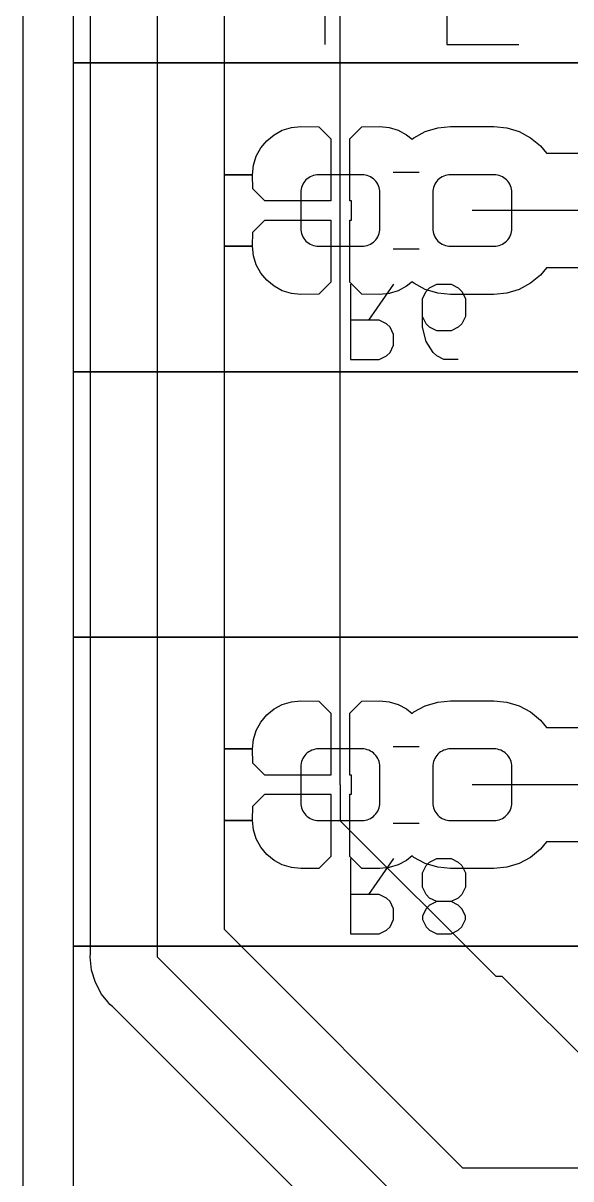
# Model space of a CAD drawing. Extents: x 169 to 33241, y 66 to 35500.
# Drawn here: x 1744 to 4604, y 18440 to 24479 of the extents above; entities that cross this region are included whole.
import ezdxf

# ---------------------------------------------------------------- set-up
doc = ezdxf.new("R2010")
doc.units = 0

msp = doc.modelspace()

# ---------------------------------------------------------------- linework, layer by layer
at = {"layer": 'Layer 1'}
for p, q in [((1744, 16818), (1744, 33500)), ((2004.78, 33444.8), (2004.78, 16989.4)), ((2096.51, 19617.1), (2096.51, 28517.1)), ((2444, 28500), (2444, 19600)), ((3400, 23500), (3400, 26500)), ((2793.36, 26313), (2793.36, 23687)), ((2004.78, 25656.7), (2004.78, 24270.8)), ((3320, 25156), (3320, 24368)), ((3957, 25156), (3957, 24368)), ((3957, 24368), (4332, 24368)), ((2004.78, 24270.8), (6683.91, 24270.8)), ((6683.91, 24270.8), (2004.78, 24270.8)), ((2004.78, 24270.8), (2004.78, 22656.7)), ((3054.19, 23895.9), (3097.62, 23919.1)), ((3097.62, 23919.1), (3144.75, 23933.4)), ((3144.75, 23933.4), (3193.76, 23938.2)), ((3193.76, 23938.2), (3287.95, 23937)), ((3287.95, 23937), (3350.45, 23874.5)), ((3450.45, 23874.5), (3512.95, 23937)), ((3512.95, 23937), (3607.14, 23938.2)), ((3607.14, 23938.2), (3656.15, 23933.4)), ((3656.15, 23933.4), (3703.28, 23919.1)), ((3703.28, 23919.1), (3746.71, 23895.9)), ((3844.32, 23912), (3908.99, 23931.6)), ((3908.99, 23931.6), (3976.24, 23938.2)), ((3976.24, 23938.2), (4202.62, 23938.2)), ((4202.62, 23938.2), (4269.87, 23931.6)), ((4269.87, 23931.6), (4334.53, 23912)), ((2984.88, 23826.6), (3016.13, 23864.6)), ((3016.13, 23864.6), (3054.19, 23895.9)), ((3350.45, 23874.5), (3350.45, 23550)), ((3450.45, 23550), (3450.45, 23874.5)), ((3746.71, 23895.9), (3775.32, 23872.4)), ((3775.32, 23872.4), (3784.72, 23880.1)), ((3784.72, 23880.1), (3844.32, 23912)), ((4334.53, 23912), (4394.13, 23880.1)), ((4394.13, 23880.1), (4446.36, 23837.3)), ((2961.67, 23783.1), (2984.88, 23826.6)), ((4446.36, 23837.3), (4477.58, 23799.2)), ((4477.58, 23799.2), (5386.86, 23799.2)), ((2942.55, 23687), (2947.37, 23736)), ((2947.37, 23736), (2961.67, 23783.1)), ((2793.36, 23687), (2942.55, 23687)), ((2942.55, 23687), (2793.36, 23687)), ((2793.36, 23687), (2793.36, 23313)), ((2943.76, 23612.5), (2942.55, 23687)), ((3243.18, 23676), (3235.31, 23671.2)), ((3243.18, 23676), (3235.31, 23671.2)), ((3251.48, 23679.9), (3243.18, 23676)), ((3251.48, 23679.9), (3243.18, 23676)), ((3260.12, 23683), (3251.48, 23679.9)), ((3260.12, 23683), (3251.48, 23679.9)), ((3269.02, 23685.2), (3260.12, 23683)), ((3269.02, 23685.2), (3260.12, 23683)), ((3278.1, 23686.6), (3269.02, 23685.2)), ((3278.1, 23686.6), (3269.02, 23685.2)), ((3287.26, 23687), (3278.1, 23686.6)), ((3287.26, 23687), (3278.1, 23686.6)), ((3513.64, 23687), (3287.26, 23687)), ((3513.64, 23687), (3287.26, 23687)), ((3522.8, 23686.6), (3513.64, 23687)), ((3522.8, 23686.6), (3513.64, 23687)), ((3531.88, 23685.2), (3522.8, 23686.6)), ((3531.88, 23685.2), (3522.8, 23686.6)), ((3540.78, 23683), (3531.88, 23685.2)), ((3540.78, 23683), (3531.88, 23685.2)), ((3549.42, 23679.9), (3540.78, 23683)), ((3549.42, 23679.9), (3540.78, 23683)), ((3557.72, 23676), (3549.42, 23679.9)), ((3557.72, 23676), (3549.42, 23679.9)), ((3565.59, 23671.2), (3557.72, 23676)), ((3565.59, 23671.2), (3557.72, 23676)), ((3677, 23700), (3812, 23700)), ((3932.16, 23676), (3924.29, 23671.2)), ((3932.16, 23676), (3924.29, 23671.2)), ((3940.46, 23679.9), (3932.16, 23676)), ((3940.46, 23679.9), (3932.16, 23676)), ((3949.09, 23683), (3940.46, 23679.9)), ((3949.09, 23683), (3940.46, 23679.9)), ((3958, 23685.2), (3949.09, 23683)), ((3958, 23685.2), (3949.09, 23683)), ((3967.07, 23686.6), (3958, 23685.2)), ((3967.07, 23686.6), (3958, 23685.2)), ((3976.24, 23687), (3967.07, 23686.6)), ((3976.24, 23687), (3967.07, 23686.6)), ((4202.62, 23687), (3976.24, 23687)), ((4202.62, 23687), (3976.24, 23687)), ((4211.78, 23686.6), (4202.62, 23687)), ((4211.78, 23686.6), (4202.62, 23687)), ((4220.86, 23685.2), (4211.78, 23686.6)), ((4220.86, 23685.2), (4211.78, 23686.6)), ((4229.76, 23683), (4220.86, 23685.2)), ((4229.76, 23683), (4220.86, 23685.2)), ((4238.4, 23679.9), (4229.76, 23683)), ((4238.4, 23679.9), (4229.76, 23683)), ((4246.69, 23676), (4238.4, 23679.9)), ((4246.69, 23676), (4238.4, 23679.9)), ((4254.56, 23671.2), (4246.69, 23676)), ((4254.56, 23671.2), (4246.69, 23676)), ((3006.26, 23550), (2943.76, 23612.5)), ((3195.55, 23611.7), (3194.21, 23602.7)), ((3195.55, 23611.7), (3194.21, 23602.7)), ((3197.78, 23620.6), (3195.55, 23611.7)), ((3197.78, 23620.6), (3195.55, 23611.7)), ((3200.87, 23629.3), (3197.78, 23620.6)), ((3200.87, 23629.3), (3197.78, 23620.6)), ((3204.8, 23637.6), (3200.87, 23629.3)), ((3204.8, 23637.6), (3200.87, 23629.3)), ((3209.52, 23645.5), (3204.8, 23637.6)), ((3209.52, 23645.5), (3204.8, 23637.6)), ((3214.98, 23652.8), (3209.52, 23645.5)), ((3214.98, 23652.8), (3209.52, 23645.5)), ((3221.14, 23659.6), (3214.98, 23652.8)), ((3221.14, 23659.6), (3214.98, 23652.8)), ((3227.94, 23665.8), (3221.14, 23659.6)), ((3227.94, 23665.8), (3221.14, 23659.6)), ((3235.31, 23671.2), (3227.94, 23665.8)), ((3235.31, 23671.2), (3227.94, 23665.8)), ((3572.96, 23665.8), (3565.59, 23671.2)), ((3572.96, 23665.8), (3565.59, 23671.2)), ((3579.76, 23659.6), (3572.96, 23665.8)), ((3579.76, 23659.6), (3572.96, 23665.8)), ((3585.92, 23652.8), (3579.76, 23659.6)), ((3585.92, 23652.8), (3579.76, 23659.6)), ((3591.38, 23645.5), (3585.92, 23652.8)), ((3591.38, 23645.5), (3585.92, 23652.8)), ((3596.1, 23637.6), (3591.38, 23645.5)), ((3596.1, 23637.6), (3591.38, 23645.5)), ((3600.03, 23629.3), (3596.1, 23637.6)), ((3600.03, 23629.3), (3596.1, 23637.6)), ((3603.12, 23620.6), (3600.03, 23629.3)), ((3603.12, 23620.6), (3600.03, 23629.3)), ((3605.35, 23611.7), (3603.12, 23620.6)), ((3605.35, 23611.7), (3603.12, 23620.6)), ((3606.69, 23602.7), (3605.35, 23611.7)), ((3606.69, 23602.7), (3605.35, 23611.7)), ((3884.53, 23611.7), (3883.18, 23602.7)), ((3884.53, 23611.7), (3883.18, 23602.7)), ((3886.76, 23620.6), (3884.53, 23611.7)), ((3886.76, 23620.6), (3884.53, 23611.7)), ((3889.85, 23629.3), (3886.76, 23620.6)), ((3889.85, 23629.3), (3886.76, 23620.6)), ((3893.77, 23637.6), (3889.85, 23629.3)), ((3893.77, 23637.6), (3889.85, 23629.3)), ((3898.49, 23645.5), (3893.77, 23637.6)), ((3898.49, 23645.5), (3893.77, 23637.6)), ((3903.96, 23652.8), (3898.49, 23645.5)), ((3903.96, 23652.8), (3898.49, 23645.5)), ((3910.12, 23659.6), (3903.96, 23652.8)), ((3910.12, 23659.6), (3903.96, 23652.8)), ((3916.92, 23665.8), (3910.12, 23659.6)), ((3916.92, 23665.8), (3910.12, 23659.6)), ((3924.29, 23671.2), (3916.92, 23665.8)), ((3924.29, 23671.2), (3916.92, 23665.8)), ((4261.93, 23665.8), (4254.56, 23671.2)), ((4261.93, 23665.8), (4254.56, 23671.2)), ((4268.73, 23659.6), (4261.93, 23665.8)), ((4268.73, 23659.6), (4261.93, 23665.8)), ((4274.89, 23652.8), (4268.73, 23659.6)), ((4274.89, 23652.8), (4268.73, 23659.6)), ((4280.36, 23645.5), (4274.89, 23652.8)), ((4280.36, 23645.5), (4274.89, 23652.8)), ((4285.08, 23637.6), (4280.36, 23645.5)), ((4285.08, 23637.6), (4280.36, 23645.5)), ((4289, 23629.3), (4285.08, 23637.6)), ((4289, 23629.3), (4285.08, 23637.6)), ((4292.09, 23620.6), (4289, 23629.3)), ((4292.09, 23620.6), (4289, 23629.3)), ((4294.32, 23611.7), (4292.09, 23620.6)), ((4294.32, 23611.7), (4292.09, 23620.6)), ((4295.67, 23602.7), (4294.32, 23611.7)), ((4295.67, 23602.7), (4294.32, 23611.7)), ((3194.21, 23602.7), (3193.76, 23593.5)), ((3194.21, 23602.7), (3193.76, 23593.5)), ((3193.76, 23593.5), (3193.76, 23406.5)), ((3193.76, 23593.5), (3193.76, 23406.5)), ((3607.14, 23593.5), (3606.69, 23602.7)), ((3607.14, 23593.5), (3606.69, 23602.7)), ((3607.14, 23406.5), (3607.14, 23593.5)), ((3607.14, 23406.5), (3607.14, 23593.5)), ((3883.18, 23602.7), (3882.73, 23593.5)), ((3883.18, 23602.7), (3882.73, 23593.5)), ((3882.73, 23593.5), (3882.73, 23406.5)), ((3882.73, 23593.5), (3882.73, 23406.5)), ((4296.12, 23593.5), (4295.67, 23602.7)), ((4296.12, 23593.5), (4295.67, 23602.7)), ((4296.12, 23406.5), (4296.12, 23593.5)), ((4296.12, 23406.5), (4296.12, 23593.5)), ((3350.45, 23550), (3006.26, 23550)), ((3400, 20500), (3400, 23500)), ((3458.32, 23550), (3450.45, 23550)), ((3458.32, 23450), (3458.32, 23550)), ((5841, 23500), (4089, 23500)), ((2943.76, 23387.5), (3006.26, 23450)), ((3006.26, 23450), (3350.45, 23450)), ((3350.45, 23450), (3350.45, 23125.5)), ((3450.45, 23125.5), (3450.45, 23450)), ((3450.45, 23450), (3458.32, 23450)), ((2942.55, 23313), (2943.76, 23387.5)), ((3193.76, 23406.5), (3194.21, 23397.3)), ((3193.76, 23406.5), (3194.21, 23397.3)), ((3194.21, 23397.3), (3195.55, 23388.3)), ((3194.21, 23397.3), (3195.55, 23388.3)), ((3195.55, 23388.3), (3197.78, 23379.4)), ((3195.55, 23388.3), (3197.78, 23379.4)), ((3197.78, 23379.4), (3200.87, 23370.7)), ((3197.78, 23379.4), (3200.87, 23370.7)), ((3200.87, 23370.7), (3204.8, 23362.4)), ((3200.87, 23370.7), (3204.8, 23362.4)), ((3596.1, 23362.4), (3600.03, 23370.7)), ((3596.1, 23362.4), (3600.03, 23370.7)), ((3600.03, 23370.7), (3603.12, 23379.4)), ((3600.03, 23370.7), (3603.12, 23379.4)), ((3603.12, 23379.4), (3605.35, 23388.3)), ((3603.12, 23379.4), (3605.35, 23388.3)), ((3605.35, 23388.3), (3606.69, 23397.3)), ((3605.35, 23388.3), (3606.69, 23397.3)), ((3606.69, 23397.3), (3607.14, 23406.5)), ((3606.69, 23397.3), (3607.14, 23406.5)), ((3882.73, 23406.5), (3883.18, 23397.3)), ((3882.73, 23406.5), (3883.18, 23397.3)), ((3883.18, 23397.3), (3884.53, 23388.3)), ((3883.18, 23397.3), (3884.53, 23388.3)), ((3884.53, 23388.3), (3886.76, 23379.4)), ((3884.53, 23388.3), (3886.76, 23379.4)), ((3886.76, 23379.4), (3889.85, 23370.7)), ((3886.76, 23379.4), (3889.85, 23370.7)), ((3889.85, 23370.7), (3893.77, 23362.4)), ((3889.85, 23370.7), (3893.77, 23362.4)), ((4285.08, 23362.4), (4289, 23370.7)), ((4285.08, 23362.4), (4289, 23370.7)), ((4289, 23370.7), (4292.09, 23379.4)), ((4289, 23370.7), (4292.09, 23379.4)), ((4292.09, 23379.4), (4294.32, 23388.3)), ((4292.09, 23379.4), (4294.32, 23388.3)), ((4294.32, 23388.3), (4295.67, 23397.3)), ((4294.32, 23388.3), (4295.67, 23397.3)), ((4295.67, 23397.3), (4296.12, 23406.5)), ((4295.67, 23397.3), (4296.12, 23406.5)), ((2793.36, 23313), (2942.55, 23313)), ((2942.55, 23313), (2793.36, 23313)), ((2793.36, 23313), (2793.36, 20687)), ((2947.37, 23264), (2942.55, 23313)), ((3204.8, 23362.4), (3209.52, 23354.5)), ((3204.8, 23362.4), (3209.52, 23354.5)), ((3209.52, 23354.5), (3214.98, 23347.2)), ((3209.52, 23354.5), (3214.98, 23347.2)), ((3214.98, 23347.2), (3221.14, 23340.4)), ((3214.98, 23347.2), (3221.14, 23340.4)), ((3221.14, 23340.4), (3227.94, 23334.2)), ((3221.14, 23340.4), (3227.94, 23334.2)), ((3227.94, 23334.2), (3235.31, 23328.8)), ((3227.94, 23334.2), (3235.31, 23328.8)), ((3235.31, 23328.8), (3243.18, 23324)), ((3235.31, 23328.8), (3243.18, 23324)), ((3243.18, 23324), (3251.48, 23320.1)), ((3243.18, 23324), (3251.48, 23320.1)), ((3251.48, 23320.1), (3260.12, 23317)), ((3251.48, 23320.1), (3260.12, 23317)), ((3260.12, 23317), (3269.02, 23314.8)), ((3260.12, 23317), (3269.02, 23314.8)), ((3269.02, 23314.8), (3278.1, 23313.4)), ((3269.02, 23314.8), (3278.1, 23313.4)), ((3278.1, 23313.4), (3287.26, 23313)), ((3278.1, 23313.4), (3287.26, 23313)), ((3287.26, 23313), (3513.64, 23313)), ((3287.26, 23313), (3513.64, 23313)), ((3513.64, 23313), (3522.8, 23313.4)), ((3513.64, 23313), (3522.8, 23313.4)), ((3522.8, 23313.4), (3531.88, 23314.8)), ((3522.8, 23313.4), (3531.88, 23314.8)), ((3531.88, 23314.8), (3540.78, 23317)), ((3531.88, 23314.8), (3540.78, 23317)), ((3540.78, 23317), (3549.42, 23320.1)), ((3540.78, 23317), (3549.42, 23320.1)), ((3549.42, 23320.1), (3557.72, 23324)), ((3549.42, 23320.1), (3557.72, 23324)), ((3557.72, 23324), (3565.59, 23328.8)), ((3557.72, 23324), (3565.59, 23328.8)), ((3565.59, 23328.8), (3572.96, 23334.2)), ((3565.59, 23328.8), (3572.96, 23334.2)), ((3572.96, 23334.2), (3579.76, 23340.4)), ((3572.96, 23334.2), (3579.76, 23340.4)), ((3579.76, 23340.4), (3585.92, 23347.2)), ((3579.76, 23340.4), (3585.92, 23347.2)), ((3585.92, 23347.2), (3591.38, 23354.5)), ((3585.92, 23347.2), (3591.38, 23354.5)), ((3591.38, 23354.5), (3596.1, 23362.4)), ((3591.38, 23354.5), (3596.1, 23362.4)), ((3893.77, 23362.4), (3898.49, 23354.5)), ((3893.77, 23362.4), (3898.49, 23354.5)), ((3898.49, 23354.5), (3903.96, 23347.2)), ((3898.49, 23354.5), (3903.96, 23347.2)), ((3903.96, 23347.2), (3910.12, 23340.4)), ((3903.96, 23347.2), (3910.12, 23340.4)), ((3910.12, 23340.4), (3916.92, 23334.2)), ((3910.12, 23340.4), (3916.92, 23334.2)), ((3916.92, 23334.2), (3924.29, 23328.8)), ((3916.92, 23334.2), (3924.29, 23328.8)), ((3924.29, 23328.8), (3932.16, 23324)), ((3924.29, 23328.8), (3932.16, 23324)), ((3932.16, 23324), (3940.46, 23320.1)), ((3932.16, 23324), (3940.46, 23320.1)), ((3940.46, 23320.1), (3949.09, 23317)), ((3940.46, 23320.1), (3949.09, 23317)), ((3949.09, 23317), (3958, 23314.8)), ((3949.09, 23317), (3958, 23314.8)), ((3958, 23314.8), (3967.07, 23313.4)), ((3958, 23314.8), (3967.07, 23313.4)), ((3967.07, 23313.4), (3976.24, 23313)), ((3967.07, 23313.4), (3976.24, 23313)), ((3976.24, 23313), (4202.62, 23313)), ((3976.24, 23313), (4202.62, 23313)), ((4202.62, 23313), (4211.78, 23313.4)), ((4202.62, 23313), (4211.78, 23313.4)), ((4211.78, 23313.4), (4220.86, 23314.8)), ((4211.78, 23313.4), (4220.86, 23314.8)), ((4220.86, 23314.8), (4229.76, 23317)), ((4220.86, 23314.8), (4229.76, 23317)), ((4229.76, 23317), (4238.4, 23320.1)), ((4229.76, 23317), (4238.4, 23320.1)), ((4238.4, 23320.1), (4246.69, 23324)), ((4238.4, 23320.1), (4246.69, 23324)), ((4246.69, 23324), (4254.56, 23328.8)), ((4246.69, 23324), (4254.56, 23328.8)), ((4254.56, 23328.8), (4261.93, 23334.2)), ((4254.56, 23328.8), (4261.93, 23334.2)), ((4261.93, 23334.2), (4268.73, 23340.4)), ((4261.93, 23334.2), (4268.73, 23340.4)), ((4268.73, 23340.4), (4274.89, 23347.2)), ((4268.73, 23340.4), (4274.89, 23347.2)), ((4274.89, 23347.2), (4280.36, 23354.5)), ((4274.89, 23347.2), (4280.36, 23354.5)), ((4280.36, 23354.5), (4285.08, 23362.4)), ((4280.36, 23354.5), (4285.08, 23362.4)), ((2961.67, 23216.9), (2947.37, 23264)), ((3677, 23299), (3812, 23299)), ((2984.88, 23173.4), (2961.67, 23216.9)), ((4477.58, 23200.8), (4446.36, 23162.7)), ((5386.86, 23200.8), (4477.58, 23200.8)), ((3016.13, 23135.4), (2984.88, 23173.4)), ((3054.19, 23104.1), (3016.13, 23135.4)), ((4446.36, 23162.7), (4394.13, 23119.9)), ((3097.62, 23080.9), (3054.19, 23104.1)), ((3144.75, 23066.6), (3097.62, 23080.9)), ((3350.45, 23125.5), (3287.95, 23063)), ((3512.95, 23063), (3450.45, 23125.5)), ((3454, 23115), (3454, 22721)), ((3679, 23115), (3548, 22927)), ((3703.28, 23080.9), (3656.15, 23066.6)), ((3746.71, 23104.1), (3703.28, 23080.9)), ((3775.32, 23127.6), (3746.71, 23104.1)), ((3784.72, 23119.9), (3775.32, 23127.6)), ((3844.32, 23088), (3784.72, 23119.9)), ((3829, 23040), (3848, 23077)), ((3908.99, 23068.4), (3844.32, 23088)), ((3848, 23077), (3866, 23096)), ((3866, 23096), (3904, 23115)), ((3904, 23115), (3979, 23115)), ((3976.24, 23061.8), (3908.99, 23068.4)), ((3979, 23115), (4016, 23096)), ((4016, 23096), (4035, 23077)), ((4035, 23077), (4054, 23040)), ((4269.87, 23068.4), (4202.62, 23061.8)), ((4334.53, 23088), (4269.87, 23068.4)), ((4394.13, 23119.9), (4334.53, 23088)), ((3193.76, 23061.8), (3144.75, 23066.6)), ((3287.95, 23063), (3193.76, 23061.8)), ((3607.14, 23061.8), (3512.95, 23063)), ((3656.15, 23066.6), (3607.14, 23061.8)), ((3829, 22890), (3829, 23040)), ((4202.62, 23061.8), (3976.24, 23061.8)), ((4054, 23040), (4054, 22946)), ((3604, 22927), (3454, 22927)), ((3641, 22908), (3604, 22927)), ((3660, 22890), (3641, 22908)), ((3679, 22852), (3660, 22890)), ((3848, 22908), (3829, 22946)), ((3848, 22815), (3829, 22890)), ((3866, 22890), (3848, 22908)), ((3904, 22871), (3866, 22890)), ((4016, 22890), (3979, 22871)), ((4035, 22908), (4016, 22890)), ((4054, 22946), (4035, 22908)), ((3679, 22796), (3679, 22852)), ((3979, 22871), (3904, 22871)), ((3660, 22758), (3679, 22796)), ((3885, 22758), (3848, 22815)), ((3454, 22721), (3604, 22721)), ((3604, 22721), (3641, 22740)), ((3641, 22740), (3660, 22758)), ((3904, 22740), (3885, 22758)), ((3941, 22721), (3904, 22740)), ((4016, 22721), (3941, 22721)), ((2004.78, 22656.7), (5069.74, 22656.7)), ((5069.74, 22656.7), (2004.78, 22656.7)), ((2004.78, 22656.7), (2004.78, 21270.8)), ((2004.78, 21270.8), (6683.91, 21270.8)), ((6683.91, 21270.8), (2004.78, 21270.8)), ((2004.78, 21270.8), (2004.78, 19656.7)), ((3016.13, 20864.6), (3054.19, 20895.9)), ((3054.19, 20895.9), (3097.62, 20919.1)), ((3097.62, 20919.1), (3144.75, 20933.4)), ((3144.75, 20933.4), (3193.76, 20938.2)), ((3193.76, 20938.2), (3287.95, 20937)), ((3287.95, 20937), (3350.45, 20874.5)), ((3450.45, 20874.5), (3512.95, 20937)), ((3512.95, 20937), (3607.14, 20938.2)), ((3607.14, 20938.2), (3656.15, 20933.4)), ((3656.15, 20933.4), (3703.28, 20919.1)), ((3703.28, 20919.1), (3746.71, 20895.9)), ((3746.71, 20895.9), (3775.32, 20872.4)), ((3784.72, 20880.1), (3844.32, 20912)), ((3844.32, 20912), (3908.99, 20931.6)), ((3908.99, 20931.6), (3976.24, 20938.2)), ((3976.24, 20938.2), (4202.62, 20938.2)), ((4202.62, 20938.2), (4269.87, 20931.6)), ((4269.87, 20931.6), (4334.53, 20912)), ((4334.53, 20912), (4394.13, 20880.1)), ((2984.88, 20826.6), (3016.13, 20864.6)), ((3350.45, 20874.5), (3350.45, 20550)), ((3450.45, 20550), (3450.45, 20874.5)), ((3775.32, 20872.4), (3784.72, 20880.1)), ((4394.13, 20880.1), (4446.36, 20837.3)), ((4446.36, 20837.3), (4477.58, 20799.2)), ((2947.37, 20736), (2961.67, 20783.1)), ((2961.67, 20783.1), (2984.88, 20826.6)), ((4477.58, 20799.2), (5386.86, 20799.2)), ((2942.55, 20687), (2947.37, 20736)), ((2793.36, 20687), (2942.55, 20687)), ((2942.55, 20687), (2793.36, 20687)), ((2793.36, 20687), (2793.36, 20313)), ((2943.76, 20612.5), (2942.55, 20687)), ((3214.98, 20652.8), (3209.52, 20645.5)), ((3214.98, 20652.8), (3209.52, 20645.5)), ((3221.14, 20659.6), (3214.98, 20652.8)), ((3221.14, 20659.6), (3214.98, 20652.8)), ((3227.94, 20665.8), (3221.14, 20659.6)), ((3227.94, 20665.8), (3221.14, 20659.6)), ((3235.31, 20671.2), (3227.94, 20665.8)), ((3235.31, 20671.2), (3227.94, 20665.8)), ((3243.18, 20676), (3235.31, 20671.2)), ((3243.18, 20676), (3235.31, 20671.2)), ((3251.48, 20679.9), (3243.18, 20676)), ((3251.48, 20679.9), (3243.18, 20676)), ((3260.12, 20683), (3251.48, 20679.9)), ((3260.12, 20683), (3251.48, 20679.9)), ((3269.02, 20685.2), (3260.12, 20683)), ((3269.02, 20685.2), (3260.12, 20683)), ((3278.1, 20686.6), (3269.02, 20685.2)), ((3278.1, 20686.6), (3269.02, 20685.2)), ((3287.26, 20687), (3278.1, 20686.6)), ((3287.26, 20687), (3278.1, 20686.6)), ((3513.64, 20687), (3287.26, 20687)), ((3513.64, 20687), (3287.26, 20687)), ((3522.8, 20686.6), (3513.64, 20687)), ((3522.8, 20686.6), (3513.64, 20687)), ((3531.88, 20685.2), (3522.8, 20686.6)), ((3531.88, 20685.2), (3522.8, 20686.6)), ((3540.78, 20683), (3531.88, 20685.2)), ((3540.78, 20683), (3531.88, 20685.2)), ((3549.42, 20679.9), (3540.78, 20683)), ((3549.42, 20679.9), (3540.78, 20683)), ((3557.72, 20676), (3549.42, 20679.9)), ((3557.72, 20676), (3549.42, 20679.9)), ((3565.59, 20671.2), (3557.72, 20676)), ((3565.59, 20671.2), (3557.72, 20676)), ((3572.96, 20665.8), (3565.59, 20671.2)), ((3572.96, 20665.8), (3565.59, 20671.2)), ((3579.76, 20659.6), (3572.96, 20665.8)), ((3579.76, 20659.6), (3572.96, 20665.8)), ((3585.92, 20652.8), (3579.76, 20659.6)), ((3585.92, 20652.8), (3579.76, 20659.6)), ((3591.38, 20645.5), (3585.92, 20652.8)), ((3591.38, 20645.5), (3585.92, 20652.8)), ((3677, 20700), (3812, 20700)), ((3903.96, 20652.8), (3898.49, 20645.5)), ((3903.96, 20652.8), (3898.49, 20645.5)), ((3910.12, 20659.6), (3903.96, 20652.8)), ((3910.12, 20659.6), (3903.96, 20652.8)), ((3916.92, 20665.8), (3910.12, 20659.6)), ((3916.92, 20665.8), (3910.12, 20659.6)), ((3924.29, 20671.2), (3916.92, 20665.8)), ((3924.29, 20671.2), (3916.92, 20665.8)), ((3932.16, 20676), (3924.29, 20671.2)), ((3932.16, 20676), (3924.29, 20671.2)), ((3940.46, 20679.9), (3932.16, 20676)), ((3940.46, 20679.9), (3932.16, 20676)), ((3949.09, 20683), (3940.46, 20679.9)), ((3949.09, 20683), (3940.46, 20679.9)), ((3958, 20685.2), (3949.09, 20683)), ((3958, 20685.2), (3949.09, 20683)), ((3967.07, 20686.6), (3958, 20685.2)), ((3967.07, 20686.6), (3958, 20685.2)), ((3976.24, 20687), (3967.07, 20686.6)), ((3976.24, 20687), (3967.07, 20686.6)), ((4202.62, 20687), (3976.24, 20687)), ((4202.62, 20687), (3976.24, 20687)), ((4211.78, 20686.6), (4202.62, 20687)), ((4211.78, 20686.6), (4202.62, 20687)), ((4220.86, 20685.2), (4211.78, 20686.6)), ((4220.86, 20685.2), (4211.78, 20686.6)), ((4229.76, 20683), (4220.86, 20685.2)), ((4229.76, 20683), (4220.86, 20685.2)), ((4238.4, 20679.9), (4229.76, 20683)), ((4238.4, 20679.9), (4229.76, 20683)), ((4246.69, 20676), (4238.4, 20679.9)), ((4246.69, 20676), (4238.4, 20679.9)), ((4254.56, 20671.2), (4246.69, 20676)), ((4254.56, 20671.2), (4246.69, 20676)), ((4261.93, 20665.8), (4254.56, 20671.2)), ((4261.93, 20665.8), (4254.56, 20671.2)), ((4268.73, 20659.6), (4261.93, 20665.8)), ((4268.73, 20659.6), (4261.93, 20665.8)), ((4274.89, 20652.8), (4268.73, 20659.6)), ((4274.89, 20652.8), (4268.73, 20659.6)), ((4280.36, 20645.5), (4274.89, 20652.8)), ((4280.36, 20645.5), (4274.89, 20652.8)), ((3006.26, 20550), (2943.76, 20612.5)), ((3194.21, 20602.7), (3193.76, 20593.5)), ((3194.21, 20602.7), (3193.76, 20593.5)), ((3193.76, 20593.5), (3193.76, 20406.5)), ((3193.76, 20593.5), (3193.76, 20406.5)), ((3195.55, 20611.7), (3194.21, 20602.7)), ((3195.55, 20611.7), (3194.21, 20602.7)), ((3197.78, 20620.6), (3195.55, 20611.7)), ((3197.78, 20620.6), (3195.55, 20611.7)), ((3200.87, 20629.3), (3197.78, 20620.6)), ((3200.87, 20629.3), (3197.78, 20620.6)), ((3204.8, 20637.6), (3200.87, 20629.3)), ((3204.8, 20637.6), (3200.87, 20629.3)), ((3209.52, 20645.5), (3204.8, 20637.6)), ((3209.52, 20645.5), (3204.8, 20637.6)), ((3596.1, 20637.6), (3591.38, 20645.5)), ((3596.1, 20637.6), (3591.38, 20645.5)), ((3600.03, 20629.3), (3596.1, 20637.6)), ((3600.03, 20629.3), (3596.1, 20637.6)), ((3603.12, 20620.6), (3600.03, 20629.3)), ((3603.12, 20620.6), (3600.03, 20629.3)), ((3605.35, 20611.7), (3603.12, 20620.6)), ((3605.35, 20611.7), (3603.12, 20620.6)), ((3606.69, 20602.7), (3605.35, 20611.7)), ((3606.69, 20602.7), (3605.35, 20611.7)), ((3607.14, 20593.5), (3606.69, 20602.7)), ((3607.14, 20593.5), (3606.69, 20602.7)), ((3607.14, 20406.5), (3607.14, 20593.5)), ((3607.14, 20406.5), (3607.14, 20593.5)), ((3883.18, 20602.7), (3882.73, 20593.5)), ((3883.18, 20602.7), (3882.73, 20593.5)), ((3882.73, 20593.5), (3882.73, 20406.5)), ((3882.73, 20593.5), (3882.73, 20406.5)), ((3884.53, 20611.7), (3883.18, 20602.7)), ((3884.53, 20611.7), (3883.18, 20602.7)), ((3886.76, 20620.6), (3884.53, 20611.7)), ((3886.76, 20620.6), (3884.53, 20611.7)), ((3889.85, 20629.3), (3886.76, 20620.6)), ((3889.85, 20629.3), (3886.76, 20620.6)), ((3893.77, 20637.6), (3889.85, 20629.3)), ((3893.77, 20637.6), (3889.85, 20629.3)), ((3898.49, 20645.5), (3893.77, 20637.6)), ((3898.49, 20645.5), (3893.77, 20637.6)), ((4285.08, 20637.6), (4280.36, 20645.5)), ((4285.08, 20637.6), (4280.36, 20645.5)), ((4289, 20629.3), (4285.08, 20637.6)), ((4289, 20629.3), (4285.08, 20637.6)), ((4292.09, 20620.6), (4289, 20629.3)), ((4292.09, 20620.6), (4289, 20629.3)), ((4294.32, 20611.7), (4292.09, 20620.6)), ((4294.32, 20611.7), (4292.09, 20620.6)), ((4295.67, 20602.7), (4294.32, 20611.7)), ((4295.67, 20602.7), (4294.32, 20611.7)), ((4296.12, 20593.5), (4295.67, 20602.7)), ((4296.12, 20593.5), (4295.67, 20602.7)), ((4296.12, 20406.5), (4296.12, 20593.5)), ((4296.12, 20406.5), (4296.12, 20593.5)), ((3350.45, 20550), (3006.26, 20550)), ((3458.32, 20550), (3450.45, 20550)), ((3458.32, 20450), (3458.32, 20550)), ((3400, 20500), (3400, 20312)), ((5841, 20500), (4089, 20500)), ((2943.76, 20387.5), (3006.26, 20450)), ((3006.26, 20450), (3350.45, 20450)), ((3350.45, 20450), (3350.45, 20125.5)), ((3450.45, 20125.5), (3450.45, 20450)), ((3450.45, 20450), (3458.32, 20450)), ((2942.55, 20313), (2943.76, 20387.5)), ((3193.76, 20406.5), (3194.21, 20397.3)), ((3193.76, 20406.5), (3194.21, 20397.3)), ((3194.21, 20397.3), (3195.55, 20388.3)), ((3194.21, 20397.3), (3195.55, 20388.3)), ((3195.55, 20388.3), (3197.78, 20379.4)), ((3195.55, 20388.3), (3197.78, 20379.4)), ((3197.78, 20379.4), (3200.87, 20370.7)), ((3197.78, 20379.4), (3200.87, 20370.7)), ((3200.87, 20370.7), (3204.8, 20362.4)), ((3200.87, 20370.7), (3204.8, 20362.4)), ((3204.8, 20362.4), (3209.52, 20354.5)), ((3204.8, 20362.4), (3209.52, 20354.5)), ((3209.52, 20354.5), (3214.98, 20347.2)), ((3209.52, 20354.5), (3214.98, 20347.2)), ((3585.92, 20347.2), (3591.38, 20354.5)), ((3585.92, 20347.2), (3591.38, 20354.5)), ((3591.38, 20354.5), (3596.1, 20362.4)), ((3591.38, 20354.5), (3596.1, 20362.4)), ((3596.1, 20362.4), (3600.03, 20370.7)), ((3596.1, 20362.4), (3600.03, 20370.7)), ((3600.03, 20370.7), (3603.12, 20379.4)), ((3600.03, 20370.7), (3603.12, 20379.4)), ((3603.12, 20379.4), (3605.35, 20388.3)), ((3603.12, 20379.4), (3605.35, 20388.3)), ((3605.35, 20388.3), (3606.69, 20397.3)), ((3605.35, 20388.3), (3606.69, 20397.3)), ((3606.69, 20397.3), (3607.14, 20406.5)), ((3606.69, 20397.3), (3607.14, 20406.5)), ((3882.73, 20406.5), (3883.18, 20397.3)), ((3882.73, 20406.5), (3883.18, 20397.3)), ((3883.18, 20397.3), (3884.53, 20388.3)), ((3883.18, 20397.3), (3884.53, 20388.3)), ((3884.53, 20388.3), (3886.76, 20379.4)), ((3884.53, 20388.3), (3886.76, 20379.4)), ((3886.76, 20379.4), (3889.85, 20370.7)), ((3886.76, 20379.4), (3889.85, 20370.7)), ((3889.85, 20370.7), (3893.77, 20362.4)), ((3889.85, 20370.7), (3893.77, 20362.4)), ((3893.77, 20362.4), (3898.49, 20354.5)), ((3893.77, 20362.4), (3898.49, 20354.5)), ((3898.49, 20354.5), (3903.96, 20347.2)), ((3898.49, 20354.5), (3903.96, 20347.2)), ((4274.89, 20347.2), (4280.36, 20354.5)), ((4274.89, 20347.2), (4280.36, 20354.5)), ((4280.36, 20354.5), (4285.08, 20362.4)), ((4280.36, 20354.5), (4285.08, 20362.4)), ((4285.08, 20362.4), (4289, 20370.7)), ((4285.08, 20362.4), (4289, 20370.7)), ((4289, 20370.7), (4292.09, 20379.4)), ((4289, 20370.7), (4292.09, 20379.4)), ((4292.09, 20379.4), (4294.32, 20388.3)), ((4292.09, 20379.4), (4294.32, 20388.3)), ((4294.32, 20388.3), (4295.67, 20397.3)), ((4294.32, 20388.3), (4295.67, 20397.3)), ((4295.67, 20397.3), (4296.12, 20406.5)), ((4295.67, 20397.3), (4296.12, 20406.5)), ((2793.36, 20313), (2942.55, 20313)), ((2942.55, 20313), (2793.36, 20313)), ((2793.36, 20313), (2793.36, 19744.3)), ((2947.37, 20264), (2942.55, 20313)), ((3214.98, 20347.2), (3221.14, 20340.4)), ((3214.98, 20347.2), (3221.14, 20340.4)), ((3221.14, 20340.4), (3227.94, 20334.2)), ((3221.14, 20340.4), (3227.94, 20334.2)), ((3227.94, 20334.2), (3235.31, 20328.8)), ((3227.94, 20334.2), (3235.31, 20328.8)), ((3235.31, 20328.8), (3243.18, 20324)), ((3235.31, 20328.8), (3243.18, 20324)), ((3243.18, 20324), (3251.48, 20320.1)), ((3243.18, 20324), (3251.48, 20320.1)), ((3251.48, 20320.1), (3260.12, 20317)), ((3251.48, 20320.1), (3260.12, 20317)), ((3260.12, 20317), (3269.02, 20314.8)), ((3260.12, 20317), (3269.02, 20314.8)), ((3269.02, 20314.8), (3278.1, 20313.4)), ((3269.02, 20314.8), (3278.1, 20313.4)), ((3278.1, 20313.4), (3287.26, 20313)), ((3278.1, 20313.4), (3287.26, 20313)), ((3287.26, 20313), (3513.64, 20313)), ((3287.26, 20313), (3513.64, 20313)), ((3400, 20312), (4213, 19500)), ((3513.64, 20313), (3522.8, 20313.4)), ((3513.64, 20313), (3522.8, 20313.4)), ((3522.8, 20313.4), (3531.88, 20314.8)), ((3522.8, 20313.4), (3531.88, 20314.8)), ((3531.88, 20314.8), (3540.78, 20317)), ((3531.88, 20314.8), (3540.78, 20317)), ((3540.78, 20317), (3549.42, 20320.1)), ((3540.78, 20317), (3549.42, 20320.1)), ((3549.42, 20320.1), (3557.72, 20324)), ((3549.42, 20320.1), (3557.72, 20324)), ((3557.72, 20324), (3565.59, 20328.8)), ((3557.72, 20324), (3565.59, 20328.8)), ((3565.59, 20328.8), (3572.96, 20334.2)), ((3565.59, 20328.8), (3572.96, 20334.2)), ((3572.96, 20334.2), (3579.76, 20340.4)), ((3572.96, 20334.2), (3579.76, 20340.4)), ((3579.76, 20340.4), (3585.92, 20347.2)), ((3579.76, 20340.4), (3585.92, 20347.2)), ((3677, 20299), (3812, 20299)), ((3903.96, 20347.2), (3910.12, 20340.4)), ((3903.96, 20347.2), (3910.12, 20340.4)), ((3910.12, 20340.4), (3916.92, 20334.2)), ((3910.12, 20340.4), (3916.92, 20334.2)), ((3916.92, 20334.2), (3924.29, 20328.8)), ((3916.92, 20334.2), (3924.29, 20328.8)), ((3924.29, 20328.8), (3932.16, 20324)), ((3924.29, 20328.8), (3932.16, 20324)), ((3932.16, 20324), (3940.46, 20320.1)), ((3932.16, 20324), (3940.46, 20320.1)), ((3940.46, 20320.1), (3949.09, 20317)), ((3940.46, 20320.1), (3949.09, 20317)), ((3949.09, 20317), (3958, 20314.8)), ((3949.09, 20317), (3958, 20314.8)), ((3958, 20314.8), (3967.07, 20313.4)), ((3958, 20314.8), (3967.07, 20313.4)), ((3967.07, 20313.4), (3976.24, 20313)), ((3967.07, 20313.4), (3976.24, 20313)), ((3976.24, 20313), (4202.62, 20313)), ((3976.24, 20313), (4202.62, 20313)), ((4202.62, 20313), (4211.78, 20313.4)), ((4202.62, 20313), (4211.78, 20313.4)), ((4211.78, 20313.4), (4220.86, 20314.8)), ((4211.78, 20313.4), (4220.86, 20314.8)), ((4220.86, 20314.8), (4229.76, 20317)), ((4220.86, 20314.8), (4229.76, 20317)), ((4229.76, 20317), (4238.4, 20320.1)), ((4229.76, 20317), (4238.4, 20320.1)), ((4238.4, 20320.1), (4246.69, 20324)), ((4238.4, 20320.1), (4246.69, 20324)), ((4246.69, 20324), (4254.56, 20328.8)), ((4246.69, 20324), (4254.56, 20328.8)), ((4254.56, 20328.8), (4261.93, 20334.2)), ((4254.56, 20328.8), (4261.93, 20334.2)), ((4261.93, 20334.2), (4268.73, 20340.4)), ((4261.93, 20334.2), (4268.73, 20340.4)), ((4268.73, 20340.4), (4274.89, 20347.2)), ((4268.73, 20340.4), (4274.89, 20347.2)), ((2961.67, 20216.9), (2947.37, 20264)), ((2984.88, 20173.4), (2961.67, 20216.9)), ((3016.13, 20135.4), (2984.88, 20173.4)), ((4477.58, 20200.8), (4446.36, 20162.7)), ((5386.86, 20200.8), (4477.58, 20200.8)), ((3054.19, 20104.1), (3016.13, 20135.4)), ((3350.45, 20125.5), (3287.95, 20063)), ((3512.95, 20063), (3450.45, 20125.5)), ((3454, 20115), (3454, 19721)), ((3679, 20115), (3548, 19927)), ((3775.32, 20127.6), (3746.71, 20104.1)), ((3784.72, 20119.9), (3775.32, 20127.6)), ((3844.32, 20088), (3784.72, 20119.9)), ((3866, 20096), (3904, 20115)), ((3904, 20115), (3979, 20115)), ((3979, 20115), (4016, 20096)), ((4394.13, 20119.9), (4334.53, 20088)), ((4446.36, 20162.7), (4394.13, 20119.9)), ((3097.62, 20080.9), (3054.19, 20104.1)), ((3144.75, 20066.6), (3097.62, 20080.9)), ((3193.76, 20061.8), (3144.75, 20066.6)), ((3287.95, 20063), (3193.76, 20061.8)), ((3607.14, 20061.8), (3512.95, 20063)), ((3656.15, 20066.6), (3607.14, 20061.8)), ((3703.28, 20080.9), (3656.15, 20066.6)), ((3746.71, 20104.1), (3703.28, 20080.9)), ((3829, 20040), (3848, 20077)), ((3908.99, 20068.4), (3844.32, 20088)), ((3848, 20077), (3866, 20096)), ((3976.24, 20061.8), (3908.99, 20068.4)), ((4202.62, 20061.8), (3976.24, 20061.8)), ((4016, 20096), (4035, 20077)), ((4035, 20077), (4054, 20040)), ((4269.87, 20068.4), (4202.62, 20061.8)), ((4334.53, 20088), (4269.87, 20068.4)), ((3829, 19965), (3829, 20040)), ((4054, 20040), (4054, 19965)), ((3848, 19927), (3829, 19965)), ((4054, 19965), (4035, 19927)), ((3604, 19927), (3454, 19927)), ((3641, 19908), (3604, 19927)), ((3660, 19890), (3641, 19908)), ((3679, 19852), (3660, 19890)), ((3866, 19908), (3848, 19927)), ((3866, 19871), (3848, 19852)), ((3904, 19890), (3866, 19908)), ((3904, 19890), (3866, 19871)), ((3979, 19890), (3904, 19890)), ((4016, 19908), (3979, 19890)), ((4016, 19871), (3979, 19890)), ((4035, 19927), (4016, 19908)), ((4035, 19852), (4016, 19871)), ((3679, 19796), (3679, 19852)), ((3848, 19852), (3829, 19815)), ((3829, 19815), (3829, 19796)), ((4054, 19815), (4035, 19852)), ((4054, 19796), (4054, 19815)), ((3641, 19740), (3660, 19758)), ((3660, 19758), (3679, 19796)), ((3829, 19796), (3848, 19758)), ((3848, 19758), (3866, 19740)), ((4016, 19740), (4035, 19758)), ((4035, 19758), (4054, 19796)), ((2793.36, 19744.3), (4039.26, 18498.4)), ((3454, 19721), (3604, 19721)), ((3604, 19721), (3641, 19740)), ((3866, 19740), (3904, 19721)), ((3904, 19721), (3979, 19721)), ((3979, 19721), (4016, 19740)), ((2004.78, 19656.7), (5069.74, 19656.7)), ((5069.74, 19656.7), (2004.78, 19656.7)), ((2004.78, 19656.7), (2004.78, 18092.4)), ((2094.83, 19600), (2096.51, 19617.1)), ((2101.55, 19531.7), (2094.83, 19600)), ((2444, 19600), (3894, 18150)), ((2121.48, 19466), (2101.55, 19531.7)), ((2153.83, 19405.5), (2121.48, 19466)), ((4213, 19500), (4244, 19500)), ((4244, 19500), (4844, 18900)), ((2186.46, 19365.7), (2153.83, 19405.5)), ((2197.37, 19352.4), (2186.46, 19365.7)), ((2186.46, 19365.7), (2186.46, 19365.7)), ((2210.67, 19341.5), (2197.37, 19352.4)), ((3636.46, 17915.7), (2210.67, 19341.5)), ((4039.26, 18498.4), (4774.6, 18498.4))]:
    msp.add_line(p, q, dxfattribs=at)

doc.saveas('drawing.dxf')
